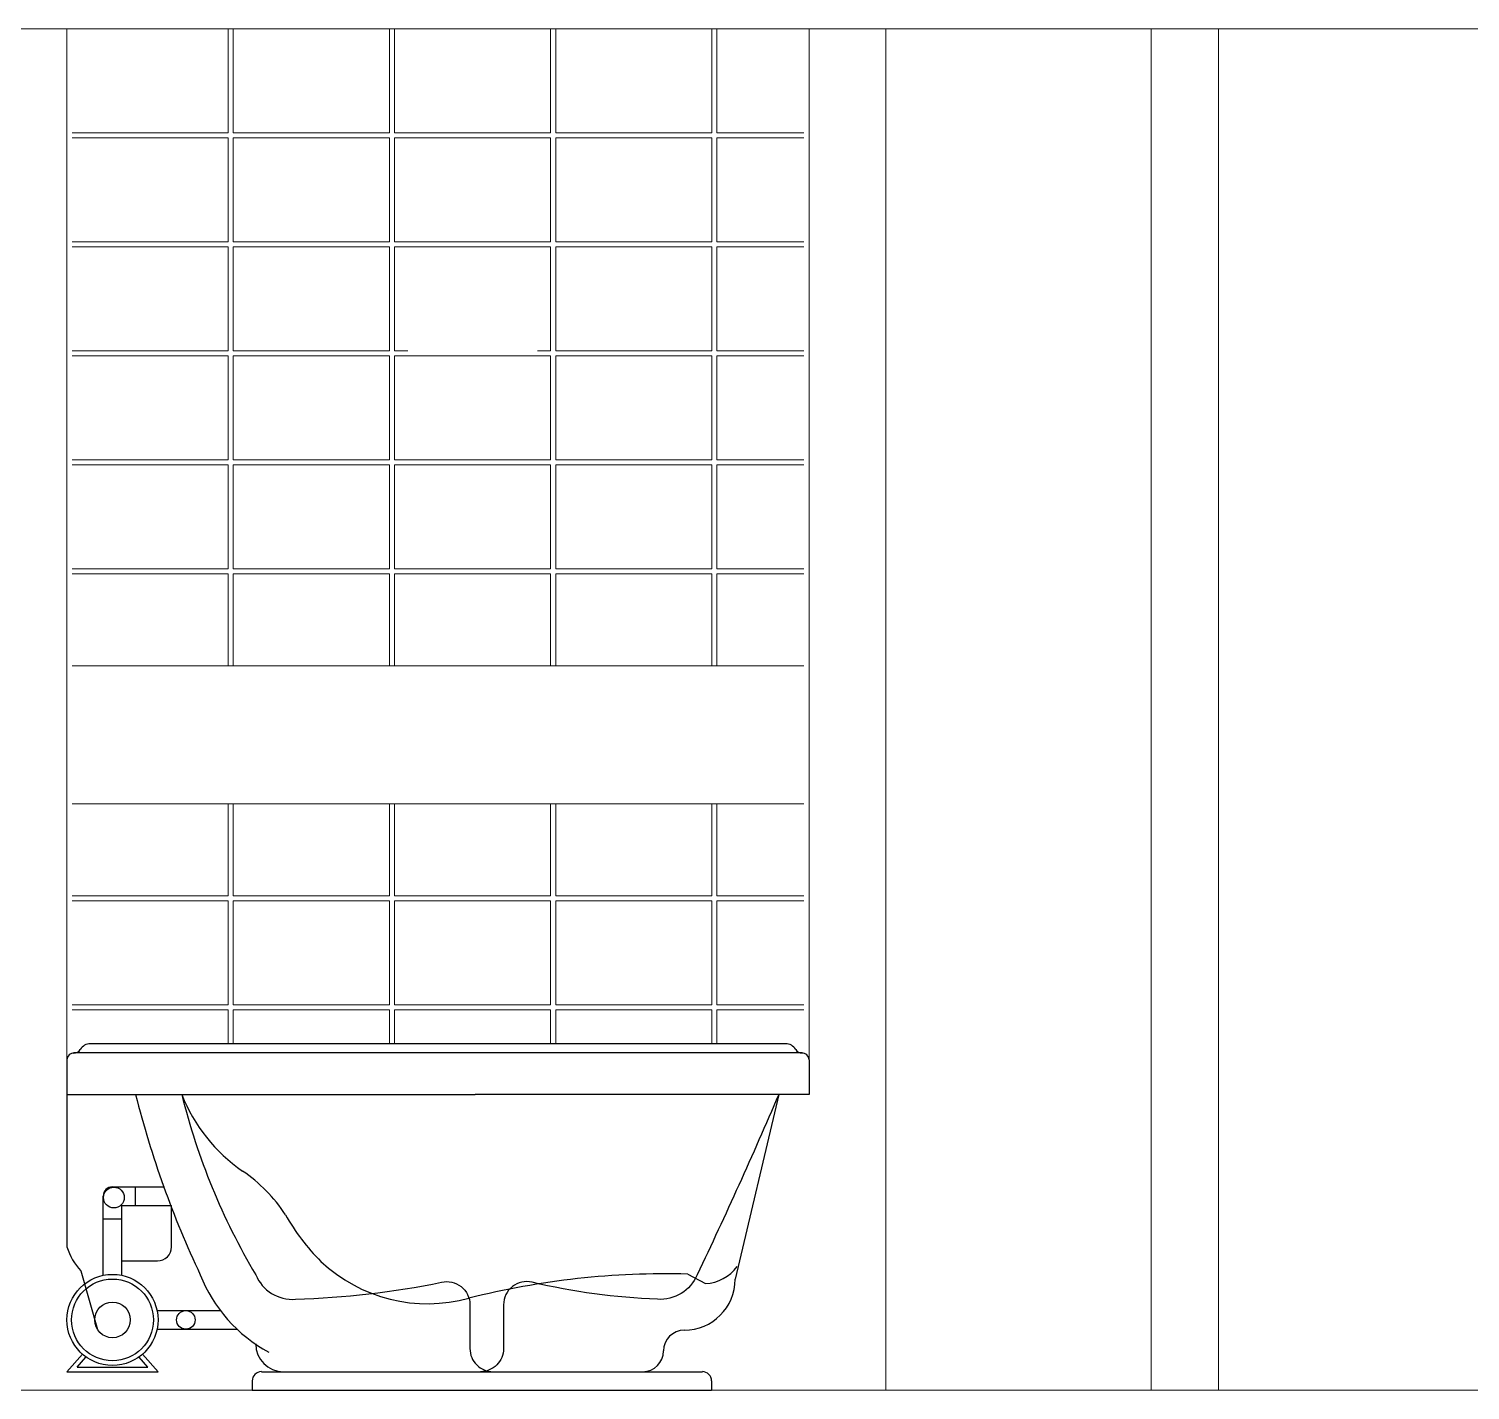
# Model space of a CAD drawing. Extents: x 1270 to 1442, y 932 to 1016.
# Drawn here: x 1428.324 to 1431.14, y 984.374 to 987.034 of the extents above; entities that cross this region are included whole.
import ezdxf

# ---------------------------------------------------------------- set-up
doc = ezdxf.new("R2010")
doc.units = 0
doc.header["$MEASUREMENT"] = 0
doc.layers.add('arquitecturapasito', color=252, linetype='Continuous', lineweight=5)

msp = doc.modelspace()

# ---------------------------------------------------------------- linework, layer by layer
for p, q in [((1428.3986, 985.0193), (1428.3986, 984.9516)), ((1429.8485, 985.0193), (1429.8485, 984.9516)), ((1428.3986, 984.9516), (1429.196, 984.9516)), ((1429.8485, 984.9516), (1429.196, 984.9516)), ((1429.7892, 984.9516), (1429.7041, 984.5906)), ((1428.4875, 984.7711), (1428.5893, 984.7711)), ((1428.5327, 984.735), (1428.5327, 984.7711)), ((1428.4695, 984.5984), (1428.4695, 984.7531)), ((1428.5056, 984.5984), (1428.5056, 984.735)), ((1428.5056, 984.735), (1428.6025, 984.735)), ((1428.5056, 984.708), (1428.4695, 984.708)), ((1429.6114, 984.6008), (1429.6463, 984.5824)), ((1428.5746, 984.5294), (1428.6983, 984.5294)), ((1428.5746, 984.4933), (1428.7306, 984.4933)), ((1428.3986, 984.4101), (1428.4288, 984.4445)), ((1428.5765, 984.4101), (1428.5463, 984.4445)), ((1428.4185, 984.4191), (1428.4356, 984.4386)), ((1428.4185, 984.4191), (1428.5565, 984.4191)), ((1428.5565, 984.4191), (1428.5395, 984.4386)), ((1428.3986, 984.4101), (1428.5765, 984.4101)), ((1428.7606, 984.3921), (1428.7606, 984.374)), ((1428.7787, 984.4101), (1428.8215, 984.4101)), ((1428.8215, 984.4101), (1429.6401, 984.4101)), ((1429.597, 984.4101), (1429.6401, 984.4101)), ((1429.6581, 984.3921), (1429.6581, 984.374)), ((1428.7606, 984.374), (1429.6581, 984.374))]:
    msp.add_line(p, q)
for points in [[(1429.8026, 985.0509), (1429.196, 985.0509), (1428.4444, 985.0509)], [(1429.835, 985.0329), (1429.196, 985.0329), (1428.4121, 985.0329)]]:
    msp.add_lwpolyline(points)
for points in [[(1428.3986, 984.9516), (1428.3986, 984.6538, 0.10594), (1428.4256, 984.6069), (1428.4583, 984.4924)], [(1428.5327, 984.9516, 0.048738), (1428.659, 984.5997, 0.177115), (1428.7928, 984.4481, 0.177115)], [(1428.6229, 984.9516, 0.073733), (1428.7673, 984.5997, 0.323277), (1428.845, 984.5517, 0.04186), (1429.1302, 984.5848, -0.48524), (1429.1859, 984.541), (1429.1859, 984.4552, 0.414214), (1429.231, 984.4101)], [(1429.7892, 984.9516, -0.009797), (1429.63, 984.5997, -0.323277), (1429.5523, 984.5517, -0.048609), (1429.3073, 984.5848, 0.48524), (1429.2516, 984.541), (1429.2516, 984.4552, -0.414214), (1429.2064, 984.4101)], [(1428.5056, 984.6267), (1428.5755, 984.6267, 0.414214), (1428.6026, 984.6538), (1428.6026, 984.7348)]]:
    msp.add_lwpolyline(points, format="xyb")
for centre, radius in [((1428.4902, 984.7504), 0.0203), ((1428.4875, 984.5113), 0.089), ((1428.4875, 984.5113), 0.0799), ((1428.4875, 984.5113), 0.0348), ((1428.6308, 984.5113), 0.0181)]:
    msp.add_circle(centre, radius)
for centre, radius, start, end in [((1428.4114, 985.0492), 0.0164, 270.9332, 323.8377), ((1428.4444, 985.028), 0.0229, 90, 149.6951), ((1429.8026, 985.028), 0.0229, 30.3049, 90), ((1429.8341, 985.0464), 0.0135, 210.3049, 271.7584), ((1428.4121, 985.0193), 0.0135, 88.2416, 180), ((1429.835, 985.0193), 0.0135, 0, 91.7584), ((1428.9283, 985.0725), 0.3285, 201.6001, 235.3652), ((1428.5728, 984.5528), 0.3012, 32.9973, 55.9103), ((1428.4875, 984.7531), 0.0181, 90, 180), ((1429.1922, 984.9231), 0.4208, 209.3546, 225.0208), ((1429.103, 984.8464), 0.3035, 226.683, 285.4721), ((1429.642, 984.6638), 0.0815, 273.0573, 323.7584), ((1429.5683, 983.0266), 1.5748, 88.4314, 104.1249), ((1429.6048, 984.5906), 0.0993, 270, 0), ((1429.6048, 984.4507), 0.0406, 90, 180), ((1428.8215, 984.4643), 0.0542, 180, 270), ((1429.5236, 984.4507), 0.0406, 270, 0), ((1428.7787, 984.3921), 0.0181, 90, 180), ((1429.6401, 984.3921), 0.0181, 0, 90)]:
    msp.add_arc(centre, radius, start, end)
at = {"layer": 'arquitecturapasito', "color": 252}
for p, q in [((1422.598, 987.034), (1436.9442, 987.034)), ((1428.3986, 984.6538), (1428.3986, 987.034)), ((1428.7136, 987.034), (1428.7136, 986.831)), ((1428.7236, 987.034), (1428.7236, 986.831)), ((1429.0286, 987.034), (1429.0286, 986.831)), ((1429.0386, 987.034), (1429.0386, 986.831)), ((1429.3436, 987.034), (1429.3436, 986.831)), ((1429.3536, 987.034), (1429.3536, 986.831)), ((1429.6586, 987.034), (1429.6586, 986.831)), ((1429.6686, 987.034), (1429.6686, 986.831)), ((1429.8485, 985.0193), (1429.8485, 987.034)), ((1429.9986, 984.374), (1429.9986, 987.034)), ((1430.5169, 984.374), (1430.5169, 987.034)), ((1430.6486, 984.374), (1430.6486, 987.034)), ((1428.7136, 986.831), (1428.4086, 986.831)), ((1428.7136, 986.821), (1428.4086, 986.821)), ((1428.7136, 986.821), (1428.7136, 986.618)), ((1429.0286, 986.831), (1428.7236, 986.831)), ((1429.0286, 986.821), (1428.7236, 986.821)), ((1428.7236, 986.821), (1428.7236, 986.618)), ((1429.0286, 986.821), (1429.0286, 986.618)), ((1429.3436, 986.831), (1429.0386, 986.831)), ((1429.3436, 986.821), (1429.0386, 986.821)), ((1429.0386, 986.821), (1429.0386, 986.618)), ((1429.3436, 986.821), (1429.3436, 986.618)), ((1429.6586, 986.831), (1429.3536, 986.831)), ((1429.6586, 986.821), (1429.3536, 986.821)), ((1429.3536, 986.821), (1429.3536, 986.618)), ((1429.6586, 986.821), (1429.6586, 986.618)), ((1429.8385, 986.831), (1429.6686, 986.831)), ((1429.8385, 986.821), (1429.6686, 986.821)), ((1429.6686, 986.821), (1429.6686, 986.618)), ((1428.7136, 986.618), (1428.4086, 986.618)), ((1429.0286, 986.618), (1428.7236, 986.618)), ((1429.3436, 986.618), (1429.0386, 986.618)), ((1429.6586, 986.618), (1429.3536, 986.618)), ((1429.8385, 986.618), (1429.6686, 986.618)), ((1428.7136, 986.608), (1428.4086, 986.608)), ((1428.7136, 986.608), (1428.7136, 986.405)), ((1429.0286, 986.608), (1428.7236, 986.608)), ((1428.7236, 986.608), (1428.7236, 986.405)), ((1429.0286, 986.608), (1429.0286, 986.405)), ((1429.3436, 986.608), (1429.0386, 986.608)), ((1429.0386, 986.608), (1429.0386, 986.405)), ((1429.3436, 986.608), (1429.3436, 986.405)), ((1429.6586, 986.608), (1429.3536, 986.608)), ((1429.3536, 986.608), (1429.3536, 986.405)), ((1429.6586, 986.608), (1429.6586, 986.405)), ((1429.8385, 986.608), (1429.6686, 986.608)), ((1429.6686, 986.608), (1429.6686, 986.405)), ((1428.7136, 986.405), (1428.4086, 986.405)), ((1428.7136, 986.395), (1428.4086, 986.395)), ((1428.7136, 986.395), (1428.7136, 986.192)), ((1429.0286, 986.405), (1428.7236, 986.405)), ((1429.0286, 986.395), (1428.7236, 986.395)), ((1428.7236, 986.395), (1428.7236, 986.192)), ((1429.0286, 986.395), (1429.0286, 986.192)), ((1429.0644, 986.405), (1429.0386, 986.405)), ((1429.3436, 986.3952), (1429.0386, 986.3952)), ((1429.3436, 986.395), (1429.0386, 986.395)), ((1429.0386, 986.395), (1429.0386, 986.192)), ((1429.3436, 986.405), (1429.3178, 986.405)), ((1429.3436, 986.395), (1429.3436, 986.192)), ((1429.6586, 986.405), (1429.3536, 986.405)), ((1429.6586, 986.395), (1429.3536, 986.395)), ((1429.3536, 986.395), (1429.3536, 986.192)), ((1429.6586, 986.395), (1429.6586, 986.192)), ((1429.8385, 986.405), (1429.6686, 986.405)), ((1429.8385, 986.395), (1429.6686, 986.395)), ((1429.6686, 986.395), (1429.6686, 986.192)), ((1428.7136, 986.192), (1428.4086, 986.192)), ((1429.0286, 986.192), (1428.7236, 986.192)), ((1429.3436, 986.192), (1429.0386, 986.192)), ((1429.6586, 986.192), (1429.3536, 986.192)), ((1429.8385, 986.192), (1429.6686, 986.192)), ((1428.7136, 986.182), (1428.4086, 986.182)), ((1428.7136, 986.182), (1428.7136, 985.979)), ((1429.0286, 986.182), (1428.7236, 986.182)), ((1428.7236, 986.182), (1428.7236, 985.979)), ((1429.0286, 986.182), (1429.0286, 985.979)), ((1429.3436, 986.182), (1429.0386, 986.182)), ((1429.0386, 986.182), (1429.0386, 985.979)), ((1429.3436, 986.182), (1429.3436, 985.979)), ((1429.6586, 986.182), (1429.3536, 986.182)), ((1429.3536, 986.182), (1429.3536, 985.979)), ((1429.6586, 986.182), (1429.6586, 985.979)), ((1429.8385, 986.182), (1429.6686, 986.182)), ((1429.6686, 986.182), (1429.6686, 985.979)), ((1428.7136, 985.979), (1428.4086, 985.979)), ((1428.7136, 985.969), (1428.4086, 985.969)), ((1428.7136, 985.969), (1428.7136, 985.7895)), ((1429.0286, 985.979), (1428.7236, 985.979)), ((1429.0286, 985.969), (1428.7236, 985.969)), ((1428.7236, 985.969), (1428.7236, 985.7895)), ((1429.0286, 985.969), (1429.0286, 985.7895)), ((1429.3436, 985.979), (1429.0386, 985.979)), ((1429.3436, 985.969), (1429.0386, 985.969)), ((1429.0386, 985.969), (1429.0386, 985.7895)), ((1429.3436, 985.969), (1429.3436, 985.7895)), ((1429.6586, 985.979), (1429.3536, 985.979)), ((1429.6586, 985.969), (1429.3536, 985.969)), ((1429.3536, 985.969), (1429.3536, 985.7895)), ((1429.6586, 985.969), (1429.6586, 985.7895)), ((1429.8385, 985.979), (1429.6686, 985.979)), ((1429.8385, 985.969), (1429.6686, 985.969)), ((1429.6686, 985.969), (1429.6686, 985.7895)), ((1428.4086, 985.7895), (1429.8385, 985.7895)), ((1428.4086, 985.5197), (1429.8385, 985.5197)), ((1428.7136, 985.5197), (1428.7136, 985.34)), ((1428.7236, 985.5197), (1428.7236, 985.34)), ((1429.0286, 985.5197), (1429.0286, 985.34)), ((1429.0386, 985.5197), (1429.0386, 985.34)), ((1429.3436, 985.5197), (1429.3436, 985.34)), ((1429.3536, 985.5197), (1429.3536, 985.34)), ((1429.6586, 985.5197), (1429.6586, 985.34)), ((1429.6686, 985.5197), (1429.6686, 985.34)), ((1428.7136, 985.34), (1428.4086, 985.34)), ((1428.7136, 985.33), (1428.4086, 985.33)), ((1428.7136, 985.33), (1428.7136, 985.127)), ((1429.0286, 985.34), (1428.7236, 985.34)), ((1429.0286, 985.33), (1428.7236, 985.33)), ((1428.7236, 985.33), (1428.7236, 985.127)), ((1429.0286, 985.33), (1429.0286, 985.127)), ((1429.3436, 985.34), (1429.0386, 985.34)), ((1429.3436, 985.33), (1429.0386, 985.33)), ((1429.0386, 985.33), (1429.0386, 985.127)), ((1429.3436, 985.33), (1429.3436, 985.127)), ((1429.6586, 985.34), (1429.3536, 985.34)), ((1429.6586, 985.33), (1429.3536, 985.33)), ((1429.3536, 985.33), (1429.3536, 985.127)), ((1429.6586, 985.33), (1429.6586, 985.127)), ((1429.8385, 985.34), (1429.6686, 985.34)), ((1429.8385, 985.33), (1429.6686, 985.33)), ((1429.6686, 985.33), (1429.6686, 985.127)), ((1428.7136, 985.127), (1428.4086, 985.127)), ((1429.0286, 985.127), (1428.7236, 985.127)), ((1429.3436, 985.127), (1429.0386, 985.127)), ((1429.6586, 985.127), (1429.3536, 985.127)), ((1429.8385, 985.127), (1429.6686, 985.127)), ((1428.7136, 985.117), (1428.4086, 985.117)), ((1428.7136, 985.117), (1428.7136, 985.0509)), ((1429.0286, 985.117), (1428.7236, 985.117)), ((1428.7236, 985.117), (1428.7236, 985.0509)), ((1429.0286, 985.117), (1429.0286, 985.0509)), ((1429.3436, 985.117), (1429.0386, 985.117)), ((1429.0386, 985.117), (1429.0386, 985.0509)), ((1429.3436, 985.117), (1429.3436, 985.0509)), ((1429.6586, 985.117), (1429.3536, 985.117)), ((1429.3536, 985.117), (1429.3536, 985.0509)), ((1429.6586, 985.117), (1429.6586, 985.0509)), ((1429.8385, 985.117), (1429.6686, 985.117)), ((1429.6686, 985.117), (1429.6686, 985.0509)), ((1422.598, 984.374), (1436.939, 984.374)), ((1422.748, 984.374), (1433.8362, 984.374))]:
    msp.add_line(p, q, dxfattribs=at)

doc.saveas('drawing.dxf')
